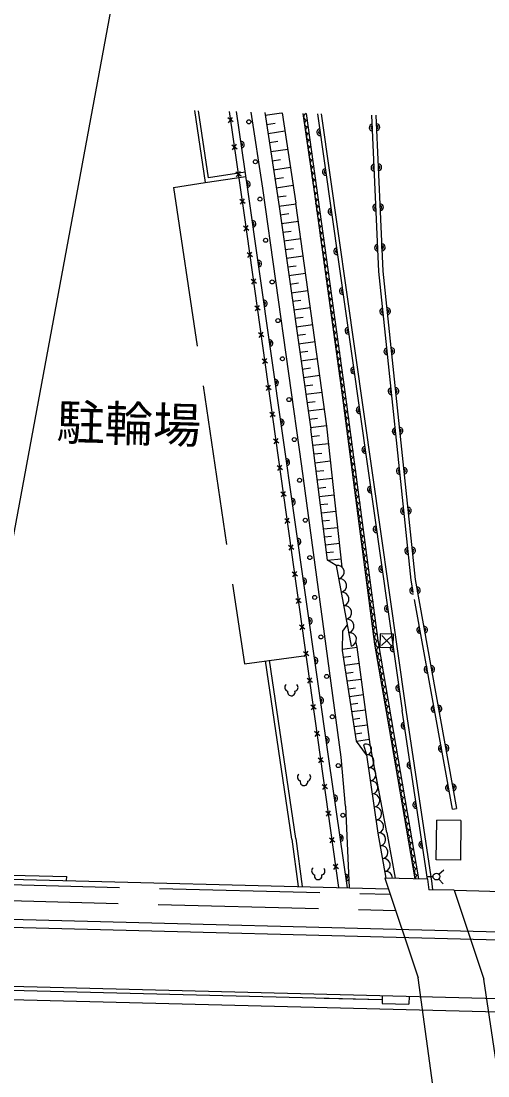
# Model space of a CAD drawing. Units: millimetres, scale not verified. Extents: x 40000 to 680000, y 20000 to 380000.
# Drawn here: x 405186 to 422654, y 287893 to 327346 of the extents above; entities that cross this region are included whole.
import ezdxf
from ezdxf.enums import TextEntityAlignment as Align

# ---------------------------------------------------------------- set-up
doc = ezdxf.new("R2010")
doc.units = ezdxf.units.MM
doc.header["$LTSCALE"] = 1000
doc.linetypes.add('DASHED', pattern=[7.5, 6, -1.5])
for name, color, linetype, lineweight in [('M-BGD', 7, 'Continuous', 25), ('M-BGD-EXST', 7, 'Continuous', 25), ('M-STR-STR1', 1, 'Continuous', 25), ('M-STR-STRC', 7, 'Continuous', 25)]:
    doc.layers.add(name, color=color, linetype=linetype, lineweight=lineweight)
doc.styles.add('ＭＳ ゴシック', font='')
doc.styles.get('ＭＳ ゴシック').set_extended_font_data('MS Gothic')

msp = doc.modelspace()

# ---------------------------------------------------------------- linework, layer by layer
at = {"layer": 'M-BGD'}
for p, q in [((411677, 323999), (412070, 321311)), ((412197, 321483), (411829, 323995)), ((413540, 320093), (412982, 323965)), ((413233, 323959), (413663, 321044)), ((414238, 321099), (413800, 323944)), ((414307, 323931), (414838, 320413)), ((414323, 323823), (414928, 323914)), ((414959, 323914), (415470, 320535)), ((413127, 323575), (412927, 323729)), ((412949, 323538), (413098, 323743)), ((414374, 323484), (414692, 323532)), ((415730, 323894), (416154, 320972)), ((417317, 313483), (415865, 323890)), ((416279, 323879), (419448, 301561)), ((419596, 301583), (416431, 323875)), ((418578, 317975), (418316, 323826)), ((418466, 323822), (418728, 317987)), ((414426, 323144), (415061, 323241)), ((413099, 322533), (413248, 322738)), ((414477, 322805), (414795, 322853)), ((413274, 322558), (413073, 322712)), ((414528, 322466), (415164, 322562)), ((414579, 322126), (414897, 322174)), ((413565, 321698), (412197, 321483)), ((413420, 321541), (413220, 321696)), ((413246, 321516), (413394, 321721)), ((414630, 321787), (415266, 321883)), ((412070, 321311), (413592, 321528)), ((414682, 321447), (415000, 321495)), ((414733, 321107), (415369, 321204)), ((413663, 321044), (416689, 299757)), ((415691, 310698), (414238, 321099)), ((414784, 320768), (415102, 320816)), ((416154, 320972), (417200, 313352)), ((413567, 320524), (413366, 320679)), ((413392, 320499), (413541, 320704)), ((414835, 320428), (415473, 320516)), ((414838, 320413), (416022, 312087)), ((416622, 312195), (415470, 320535)), ((417076, 294939), (413540, 320093)), ((414882, 320101), (415200, 320145)), ((413709, 319520), (413510, 319671)), ((413535, 319495), (413685, 319696)), ((414928, 319775), (415563, 319862)), ((414975, 319449), (415292, 319493)), ((415021, 319124), (415653, 319212)), ((415067, 318800), (415383, 318844)), ((418696, 318690), (418687, 318984)), ((413849, 318525), (413650, 318676)), ((413674, 318500), (413825, 318701)), ((415113, 318476), (415743, 318563)), ((415159, 318154), (415473, 318197)), ((413989, 317530), (413790, 317681)), ((413814, 317506), (413964, 317706)), ((415205, 317831), (415832, 317918)), ((419780, 306435), (418578, 317975)), ((418728, 317987), (419929, 306456)), ((415251, 317510), (415564, 317553)), ((415296, 317188), (415921, 317275)), ((415342, 316868), (415654, 316912)), ((414129, 316535), (413929, 316687)), ((413954, 316511), (414104, 316711)), ((415387, 316548), (416009, 316634)), ((415433, 316230), (415743, 316273)), ((414269, 315540), (414069, 315692)), ((414094, 315516), (414244, 315716)), ((415478, 315911), (416097, 315997)), ((415523, 315594), (415832, 315636)), ((415569, 315276), (416185, 315361)), ((415614, 314960), (415921, 315003)), ((414409, 314546), (414209, 314697)), ((414234, 314521), (414384, 314721)), ((415659, 314644), (416273, 314729)), ((415703, 314329), (416010, 314372)), ((415748, 314014), (416360, 314099)), ((414549, 313551), (414349, 313702)), ((414374, 313526), (414524, 313726)), ((415793, 313701), (416098, 313743)), ((415837, 313387), (416446, 313471)), ((417200, 313352), (418409, 304036)), ((418550, 304183), (417317, 313483)), ((415882, 313075), (416186, 313117)), ((414688, 312556), (414489, 312707)), ((414514, 312531), (414664, 312732)), ((415926, 312763), (416533, 312847)), ((415970, 312452), (416273, 312494)), ((416015, 312141), (416619, 312224)), ((416649, 307183), (416022, 312087)), ((417196, 306922), (416622, 312195)), ((414828, 311561), (414629, 311712)), ((414654, 311536), (414804, 311737)), ((416057, 311810), (416357, 311843)), ((416099, 311479), (416693, 311544)), ((416141, 311155), (416435, 311187)), ((416182, 310830), (416764, 310894)), ((414968, 310566), (414769, 310717)), ((414793, 310541), (414943, 310742)), ((417157, 299815), (415691, 310698)), ((416223, 310512), (416511, 310543)), ((416264, 310193), (416833, 310255)), ((415108, 309571), (414909, 309722)), ((414933, 309547), (415083, 309747)), ((416304, 309881), (416586, 309912)), ((416344, 309568), (416902, 309629)), ((416383, 309262), (416659, 309292)), ((416422, 308955), (416969, 309014)), ((415248, 308576), (415049, 308728)), ((415073, 308552), (415223, 308752)), ((416461, 308654), (416731, 308683)), ((416500, 308353), (417034, 308411)), ((415213, 307557), (415363, 307757)), ((416537, 308058), (416802, 308086)), ((416575, 307762), (417099, 307819)), ((415388, 307581), (415188, 307733)), ((416612, 307472), (416871, 307501)), ((416649, 307183), (417162, 307238)), ((416979, 306990), (416649, 307183)), ((416979, 306990), (417531, 303965)), ((415528, 306587), (415328, 306738)), ((415353, 306562), (415503, 306762)), ((419860, 305993), (419780, 306435)), ((419929, 306456), (421481, 297898)), ((415493, 305567), (415643, 305768)), ((415668, 305592), (415468, 305743)), ((421334, 297872), (419912, 305710)), ((415807, 304597), (415608, 304748)), ((415633, 304572), (415783, 304773)), ((417226, 304523), (417389, 304746)), ((417214, 303808), (417226, 304523)), ((418626, 304432), (418613, 303932)), ((419126, 304419), (418626, 304432)), ((418677, 303993), (419062, 304358)), ((418687, 304367), (419052, 303983)), ((419113, 303919), (419126, 304419)), ((417206, 303860), (417762, 303934)), ((417738, 300419), (417214, 303808)), ((417756, 303929), (417724, 304101)), ((418254, 300289), (417756, 303929)), ((418409, 304036), (418965, 300876)), ((419130, 300737), (418550, 304183)), ((418613, 303932), (419113, 303919)), ((415323, 296754), (414337, 303415)), ((415472, 296774), (414486, 303437)), ((415947, 303602), (415748, 303753)), ((415773, 303577), (415923, 303778)), ((417253, 303558), (417528, 303594)), ((417299, 303255), (417843, 303328)), ((416087, 302607), (415888, 302758)), ((415912, 302583), (416062, 302783)), ((417345, 302960), (417614, 302995)), ((417391, 302664), (417922, 302734)), ((417436, 302374), (417698, 302409)), ((417480, 302085), (417999, 302154)), ((417524, 301801), (417781, 301835)), ((416227, 301612), (416028, 301764)), ((416052, 301588), (416202, 301788)), ((417568, 301518), (418075, 301585)), ((420387, 295257), (419448, 301561)), ((420565, 295084), (419596, 301583)), ((417611, 301240), (417861, 301274)), ((416367, 300617), (416167, 300769)), ((416192, 300593), (416342, 300793)), ((417654, 300963), (418149, 301029)), ((417696, 300691), (417940, 300724)), ((418965, 300876), (419923, 295268)), ((420072, 295265), (419130, 300737)), ((417738, 300419), (418221, 300484)), ((418107, 299899), (417738, 300419)), ((417996, 300281), (418107, 299899)), ((418872, 297002), (418254, 300289)), ((418107, 299899), (418537, 296975)), ((416507, 299622), (416307, 299774)), ((416332, 299598), (416482, 299798)), ((416689, 299757), (417390, 294931)), ((417319, 297987), (417157, 299815)), ((416647, 298628), (416447, 298779)), ((416472, 298603), (416622, 298803)), ((417319, 297987), (417459, 294929)), ((421334, 297872), (421481, 297898)), ((416787, 297633), (416587, 297784)), ((416612, 297608), (416762, 297809)), ((420720, 295969), (420739, 297460)), ((421641, 297445), (420739, 297460)), ((421641, 297445), (421622, 295958)), ((415323, 296754), (415549, 294977)), ((415472, 296774), (415701, 294973)), ((416926, 296638), (416727, 296789)), ((416752, 296613), (416902, 296814)), ((418537, 296975), (418831, 295293)), ((418872, 297002), (419189, 295285)), ((421622, 295958), (420720, 295969)), ((417066, 295643), (416867, 295794)), ((416892, 295618), (417042, 295819)), ((402887, 295297), (418929, 294892)), ((402900, 295446), (406892, 295346)), ((406888, 295196), (406892, 295346)), ((420597, 294851), (420565, 295083)), ((421393, 294834), (422310, 294815)), ((422310, 294815), (452126, 294056)), ((402850, 293810), (431848, 293055)), ((402821, 293510), (431867, 292755)), ((402787, 291298), (436943, 290437)), ((402278, 291161), (418698, 290747)), ((416527, 290802), (418698, 290747)), ((418701, 290897), (418694, 290597)), ((419701, 290872), (419693, 290572)), ((418694, 290597), (419693, 290572))]:
    msp.add_line(p, q, dxfattribs=at)
at = {"layer": 'M-BGD', "linetype": 'DASHED'}
for p, q in [((410893, 321120), (412070, 321311)), ((410893, 321120), (413540, 303309)), ((413540, 303309), (415855, 303623)), ((402871, 295097), (418996, 294690)), ((402821, 294498), (419199, 294085))]:
    msp.add_line(p, q, dxfattribs=at)
at = {"layer": 'M-BGD'}
for centre in [(413708, 323579), (413954, 322084), (414123, 320687), (414336, 319147), (414581, 317589), (414796, 316143), (414965, 314715), (415210, 313189), (415409, 311696), (415606, 310172), (415821, 308678), (415990, 307281), (416173, 305789), (416403, 304311), (416618, 302834), (416832, 301325), (417054, 299499), (417227, 297643)]:
    msp.add_circle(centre, 75, dxfattribs=at)
for centre, radius, start, end in [((415882, 323767), 125, 101.1317, 277.8902), ((415916, 323520), 125, 98.0011, 277.891), ((415951, 323272), 125, 98.0017, 277.8902), ((415986, 323024), 125, 98.0029, 277.8901), ((416377, 323191), 125, 98.0808, 278.0808), ((416377, 323191), 62.5, 98.0808, 278.0808), ((418337, 323365), 125, 92.5656, 272.5656), ((418337, 323365), 62.5, 92.5656, 272.5656), ((418486, 323379), 125, 272.5656, 92.5656), ((418486, 323379), 62.5, 272.5656, 92.5656), ((413415, 322726), 125, 278.3914, 98.3914), ((413415, 322726), 62.5, 278.3914, 98.3914), ((416020, 322776), 125, 98.0011, 277.891), ((416055, 322528), 125, 98.0017, 277.8902), ((416089, 322281), 125, 98.0017, 277.8902), ((416124, 322033), 125, 98.0011, 277.891), ((418404, 321867), 125, 92.5656, 272.5656), ((418553, 321880), 125, 272.5656, 92.5656), ((418553, 321880), 62.5, 272.5656, 92.5656), ((416159, 321785), 125, 98.0029, 277.8901), ((416193, 321537), 125, 98.0017, 277.8902), ((416588, 321706), 125, 98.0808, 278.0808), ((416588, 321706), 62.5, 98.0808, 278.0808), ((418404, 321867), 62.5, 92.5656, 272.5656), ((413634, 321243), 125, 278.3914, 98.3914), ((413634, 321243), 62.5, 278.3914, 98.3914), ((416228, 321289), 125, 98.0013, 277.8908), ((416262, 321041), 125, 98.0017, 277.8902), ((416297, 320794), 125, 98.0017, 277.8902), ((416332, 320546), 125, 98.0013, 277.8908), ((416366, 320298), 125, 98.0029, 277.8901), ((418471, 320368), 125, 92.5656, 272.5656), ((418471, 320368), 62.5, 92.5656, 272.5656), ((418621, 320382), 125, 272.5656, 92.5656), ((418621, 320382), 62.5, 272.5656, 92.5656), ((416401, 320050), 125, 98.0011, 277.891), ((416799, 320221), 125, 98.0808, 278.0808), ((416799, 320221), 62.5, 98.0808, 278.0808), ((413846, 319758), 125, 278.0887, 98.0887), ((413846, 319758), 62.5, 278.0887, 98.0887), ((416435, 319802), 125, 98.0017, 277.8902), ((416470, 319554), 125, 98.0017, 277.8902), ((416505, 319307), 125, 98.0011, 277.891), ((416539, 319059), 125, 98.0029, 277.8901), ((416574, 318811), 125, 98.0017, 277.8902), ((417009, 318736), 125, 98.0808, 278.0808), ((417009, 318736), 62.5, 98.0808, 278.0808), ((418538, 318870), 125, 92.5656, 272.5656), ((418538, 318870), 62.5, 92.5656, 272.5656), ((418688, 318883), 125, 272.5656, 92.5656), ((418688, 318883), 62.5, 272.5656, 92.5656), ((414057, 318273), 125, 278.0887, 98.0887), ((416608, 318563), 125, 98.0011, 277.891), ((416643, 318315), 125, 98.0017, 277.8902), ((414057, 318273), 62.5, 278.0887, 98.0887), ((416677, 318067), 125, 98.0017, 277.8902), ((416712, 317820), 125, 98.0024, 277.8909), ((416747, 317572), 125, 98.0017, 277.8902), ((416781, 317324), 125, 98.0017, 277.8902), ((417220, 317251), 125, 98.0808, 278.0808), ((417220, 317251), 62.5, 98.0808, 278.0808), ((414268, 316788), 125, 278.0887, 98.0887), ((414268, 316788), 62.5, 278.0887, 98.0887), ((416816, 317076), 125, 98.0011, 277.891), ((416850, 316828), 125, 98.0017, 277.8902), ((416885, 316580), 125, 98.0029, 277.8901), ((416920, 316333), 125, 98.0011, 277.891), ((418734, 316484), 125, 95.9461, 275.9461), ((418734, 316484), 62.5, 95.9461, 275.9461), ((418883, 316495), 125, 275.9462, 95.9462), ((418883, 316495), 62.5, 275.9462, 95.9462), ((416954, 316085), 125, 98.0017, 277.8902), ((416989, 315837), 125, 98.0017, 277.8902), ((417023, 315589), 125, 98.0011, 277.891), ((417431, 315766), 125, 98.0808, 278.0808), ((417431, 315766), 62.5, 98.0808, 278.0808), ((414479, 315303), 125, 278.0887, 98.0887), ((414479, 315303), 62.5, 278.0887, 98.0887), ((417058, 315341), 125, 98.0017, 277.8902), ((417093, 315093), 125, 98.0029, 277.8901), ((417127, 314846), 125, 98.0011, 277.891), ((418889, 314992), 125, 95.9461, 275.9461), ((418889, 314992), 62.5, 95.9461, 275.9461), ((419039, 315003), 125, 275.9462, 95.9462), ((419039, 315003), 62.5, 275.9462, 95.9462), ((417162, 314598), 125, 98.0017, 277.8902), ((417196, 314350), 125, 98.0017, 277.8902), ((417231, 314102), 125, 98.0011, 277.891), ((417642, 314281), 125, 98.0808, 278.0808), ((417642, 314281), 62.5, 98.0808, 278.0808), ((414690, 313818), 125, 278.0887, 98.0887), ((414690, 313818), 62.5, 278.0887, 98.0887), ((417266, 313854), 125, 98.0029, 277.8901), ((417300, 313606), 125, 98.0017, 277.8902), ((417332, 313360), 123, 96.8298, 278.2719), ((419044, 313500), 125, 95.9461, 275.9461), ((419044, 313500), 62.5, 95.9461, 275.9461), ((419194, 313511), 125, 275.9462, 95.9462), ((419194, 313511), 62.5, 275.9462, 95.9462), ((417364, 313115), 123, 96.8304, 278.2712), ((417397, 312871), 123, 96.8304, 278.2712), ((417853, 312796), 125, 98.0808, 278.0808), ((417429, 312626), 123, 96.8304, 278.2712), ((417462, 312381), 123, 96.8298, 278.2719), ((417853, 312796), 62.5, 98.0808, 278.0808), ((414901, 312333), 125, 278.0887, 98.0887), ((414901, 312333), 62.5, 278.0887, 98.0887), ((417494, 312136), 123, 96.8301, 278.2703), ((419200, 312008), 125, 95.9461, 275.9461), ((419349, 312019), 125, 275.9462, 95.9462), ((419349, 312019), 62.5, 275.9462, 95.9462), ((417527, 311892), 123, 96.8315, 278.27), ((417559, 311647), 123, 96.8315, 278.27), ((419200, 312008), 62.5, 95.9461, 275.9461), ((417592, 311402), 123, 96.8315, 278.27), ((418064, 311310), 125, 98.0808, 278.0808), ((418064, 311310), 62.5, 98.0808, 278.0808), ((415112, 310848), 125, 278.0887, 98.0887), ((415112, 310848), 62.5, 278.0887, 98.0887), ((417624, 311157), 123, 96.831, 278.2708), ((417656, 310913), 123, 96.8304, 278.2712), ((417689, 310668), 123, 96.8304, 278.2712), ((417721, 310423), 123, 96.8304, 278.2712), ((419355, 310516), 125, 95.9461, 275.9461), ((419355, 310516), 62.5, 95.9461, 275.9461), ((419505, 310527), 125, 275.9462, 95.9462), ((419505, 310527), 62.5, 275.9462, 95.9462), ((417754, 310179), 123, 96.8304, 278.2712), ((417786, 309934), 123, 96.8298, 278.2719), ((417819, 309689), 123, 96.8304, 278.2712), ((418274, 309825), 125, 98.0808, 278.0808), ((418274, 309825), 62.5, 98.0808, 278.0808), ((415323, 309363), 125, 278.0887, 98.0887), ((415323, 309363), 62.5, 278.0887, 98.0887), ((417851, 309444), 123, 96.8304, 278.2712), ((417883, 309200), 123, 96.8304, 278.2712), ((417916, 308955), 123, 96.8298, 278.2719), ((419511, 309024), 125, 95.9461, 275.9461), ((419511, 309024), 62.5, 95.9461, 275.9461), ((419660, 309035), 125, 275.9462, 95.9462), ((419660, 309035), 62.5, 275.9462, 95.9462), ((417948, 308710), 123, 96.8304, 278.2712), ((417981, 308465), 123, 96.8304, 278.2712), ((418013, 308221), 123, 96.8304, 278.2712), ((418485, 308340), 125, 98.0808, 278.0808), ((418485, 308340), 62.5, 98.0808, 278.0808), ((415534, 307878), 125, 278.0887, 98.0887), ((415534, 307878), 62.5, 278.0887, 98.0887), ((418046, 307976), 123, 96.8304, 278.2712), ((418078, 307731), 123, 96.8298, 278.2719), ((418111, 307487), 123, 96.8303, 278.2701), ((418143, 307242), 123, 96.8315, 278.27), ((419666, 307532), 125, 95.9461, 275.9461), ((419666, 307532), 62.5, 95.9461, 275.9461), ((419816, 307543), 125, 275.9462, 95.9462), ((419816, 307543), 62.5, 275.9462, 95.9462), ((417019, 306736), 256, 281.7427, 98.9441), ((418175, 306997), 123, 96.8315, 278.27), ((418696, 306855), 125, 98.0808, 278.0808), ((418208, 306752), 123, 96.8315, 278.27), ((418240, 306508), 123, 96.831, 278.2708), ((418696, 306855), 62.5, 98.0808, 278.0808), ((415746, 306393), 125, 278.0887, 98.0887), ((415746, 306393), 62.5, 278.0887, 98.0887), ((417111, 306232), 256, 281.7423, 98.9443), ((418273, 306263), 123, 96.8304, 278.2712), ((419851, 306045), 125, 100.2809, 280.2809), ((420001, 306056), 125, 280.2809, 100.2809), ((417203, 305728), 256, 281.7421, 98.9446), ((418305, 306018), 123, 96.8304, 278.2712), ((418338, 305773), 123, 96.8304, 278.2712), ((419851, 306045), 62.5, 100.2809, 280.2809), ((420001, 306056), 62.5, 280.2809, 100.2809), ((417295, 305224), 256, 281.7421, 98.9446), ((418370, 305529), 123, 96.8298, 278.2719), ((418402, 305284), 123, 96.8304, 278.2712), ((418907, 305370), 125, 98.0808, 278.0808), ((418907, 305370), 62.5, 98.0808, 278.0808), ((415957, 304908), 125, 278.0887, 98.0887), ((417387, 304720), 256, 281.7423, 98.9443), ((418435, 305039), 123, 96.8304, 278.2712), ((415957, 304908), 62.5, 278.0887, 98.0887), ((418467, 304795), 123, 96.8304, 278.2712), ((418500, 304550), 123, 96.8304, 278.2712), ((420119, 304569), 125, 100.2809, 280.2809), ((420119, 304569), 62.5, 100.2809, 280.2809), ((420269, 304580), 125, 280.2809, 100.2809), ((420269, 304580), 62.5, 280.2809, 100.2809), ((417479, 304216), 256, 281.7421, 98.9446), ((418532, 304305), 123, 96.8298, 278.2719), ((418571, 304060), 125, 99.4709, 279.6473), ((418612, 303814), 125, 99.4692, 279.6492), ((419118, 303885), 125, 98.0808, 278.0808), ((419118, 303885), 62.5, 98.0808, 278.0808), ((416168, 303423), 125, 278.0887, 98.0887), ((416168, 303423), 62.5, 278.0887, 98.0887), ((418653, 303568), 125, 99.4697, 279.6474), ((418695, 303321), 125, 99.4704, 279.6481), ((418736, 303075), 125, 99.4704, 279.6481), ((420386, 303093), 125, 100.2809, 280.2809), ((420386, 303093), 62.5, 100.2809, 280.2809), ((420537, 303104), 125, 280.2809, 100.2809), ((420537, 303104), 62.5, 280.2809, 100.2809), ((418778, 302829), 125, 99.4709, 279.6473), ((418819, 302583), 125, 99.4704, 279.6481), ((415193, 302427), 144, 129.1107, 255.9812), ((415295, 302250), 142, 164.8242, 12.1952), ((415406, 302421), 144, 281.0382, 47.9087), ((418861, 302337), 125, 99.4709, 279.6473), ((418902, 302091), 125, 99.4691, 279.6482), ((419329, 302400), 125, 98.0808, 278.0808), ((419329, 302400), 62.5, 98.0808, 278.0808), ((416379, 301938), 125, 278.0887, 98.0887), ((416379, 301938), 62.5, 278.0887, 98.0887), ((418944, 301845), 125, 99.4709, 279.6473), ((418985, 301598), 125, 99.4704, 279.6481), ((419027, 301352), 125, 99.4704, 279.6481), ((420654, 301617), 125, 100.2809, 280.2809), ((420654, 301617), 62.5, 100.2809, 280.2809), ((420805, 301628), 125, 280.2809, 100.2809), ((420805, 301628), 62.5, 280.2809, 100.2809), ((419068, 301106), 125, 99.4709, 279.6473), ((419532, 300996), 125, 98.4748, 278.4748), ((419532, 300996), 62.5, 98.4748, 278.4748), ((419109, 300860), 125, 99.4704, 279.6481), ((419149, 300616), 123, 98.7936, 280.7317), ((416590, 300453), 125, 278.0887, 98.0887), ((416590, 300453), 62.5, 278.0887, 98.0887), ((418096, 300103), 204, 273.0647, 119.2912), ((419191, 300373), 123, 98.7931, 280.7312), ((419232, 300131), 123, 98.7943, 280.7311), ((420922, 300141), 125, 100.2809, 280.2809), ((421072, 300153), 125, 280.2809, 100.2809), ((418146, 299656), 246, 277.5081, 99.2012), ((419274, 299889), 123, 98.7941, 280.7313), ((420922, 300141), 62.5, 100.2809, 280.2809), ((421072, 300153), 62.5, 280.2809, 100.2809), ((419316, 299647), 123, 98.7947, 280.7305), ((419358, 299404), 123, 98.7943, 280.7311), ((419753, 299513), 125, 98.4748, 278.4748), ((419753, 299513), 62.5, 98.4748, 278.4748), ((415670, 299069), 144, 129.1107, 255.9812), ((415882, 299064), 144, 281.0382, 47.9087), ((418218, 299169), 246, 277.5084, 99.2008), ((419399, 299162), 123, 98.7941, 280.7313), ((415771, 298892), 142, 164.8242, 12.1952), ((418290, 298681), 246, 277.5081, 99.2012), ((419441, 298920), 123, 98.7941, 280.7313), ((419483, 298678), 123, 98.7947, 280.7305), ((421190, 298665), 125, 100.2809, 280.2809), ((421190, 298665), 62.5, 100.2809, 280.2809), ((421340, 298677), 125, 280.2809, 100.2809), ((421340, 298677), 62.5, 280.2809, 100.2809), ((416904, 298273), 125, 278.2634, 98.2634), ((416904, 298273), 62.5, 278.2634, 98.2634), ((418361, 298194), 246, 277.5084, 99.2008), ((419524, 298435), 123, 98.7943, 280.7311), ((419566, 298193), 123, 98.7941, 280.7313), ((418433, 297707), 246, 277.5081, 99.2012), ((419608, 297951), 123, 98.7941, 280.7313), ((419974, 298029), 125, 98.4748, 278.4748), ((419974, 298029), 62.5, 98.4748, 278.4748), ((419649, 297709), 123, 98.7947, 280.7305), ((419691, 297466), 123, 98.7943, 280.7311), ((418504, 297219), 246, 277.5081, 99.2012), ((419733, 297224), 123, 98.7941, 280.7313), ((419774, 296982), 123, 98.7941, 280.7313), ((417120, 296788), 125, 278.2634, 98.2634), ((417120, 296788), 62.5, 278.2634, 98.2634), ((418585, 296737), 243, 278.2916, 101.5575), ((419816, 296740), 123, 98.7947, 280.7305), ((418669, 296258), 243, 278.2914, 101.5584), ((419858, 296497), 123, 98.7943, 280.7311), ((419899, 296255), 123, 98.793, 280.7324), ((420195, 296546), 125, 98.4748, 278.4748), ((420195, 296546), 62.5, 98.4748, 278.4748), ((418753, 295779), 243, 278.2914, 101.5578), ((419941, 296013), 123, 98.793, 280.7324), ((416201, 295555), 144, 129.1107, 255.9812), ((416413, 295549), 144, 281.0382, 47.9087), ((418837, 295301), 243, 356.9234, 101.5574), ((419983, 295771), 123, 98.7936, 280.7317), ((420024, 295529), 123, 98.7932, 280.7322), ((416302, 295378), 142, 164.8242, 12.1952), ((417335, 295304), 125, 278.2634, 98.2634), ((417335, 295304), 62.5, 278.2634, 98.2634), ((420066, 295286), 123, 98.793, 188.7304)]:
    msp.add_arc(centre, radius, start, end, dxfattribs=at)
at = {"layer": 'M-BGD-EXST'}
for p, q in [((420817, 295433), (420998, 295605)), ((420352, 295357), (420602, 295350)), ((420812, 295257), (420984, 295075))]:
    msp.add_line(p, q, dxfattribs=at)
msp.add_circle((420726, 295347), 125, dxfattribs=at)
at = {"layer": 'M-STR-STR1'}
for p, q in [((420387, 295257), (418794, 295294)), ((418794, 295294), (420043, 291564)), ((420389, 295257), (420445, 294854)), ((421393, 294834), (420445, 294856)), ((421393, 294834), (422507, 291507)), ((422545, 273274), (420043, 291564)), ((423338, 285929), (422507, 291507))]:
    msp.add_line(p, q, dxfattribs=at)
at = {"layer": 'M-STR-STRC'}
for p, q in [((408538, 327729), (401821, 291567)), ((402276, 290811), (463449, 289269))]:
    msp.add_line(p, q, dxfattribs=at)

# ---------------------------------------------------------------- texts
at = {"layer": 'M-BGD', "style": 'ＭＳ ゴシック'}
msp.add_text('駐輪場', height=1320, rotation=358.51, dxfattribs=at).set_placement((409197, 311227), align=Align.BOTTOM_CENTER)

doc.saveas('drawing.dxf')
